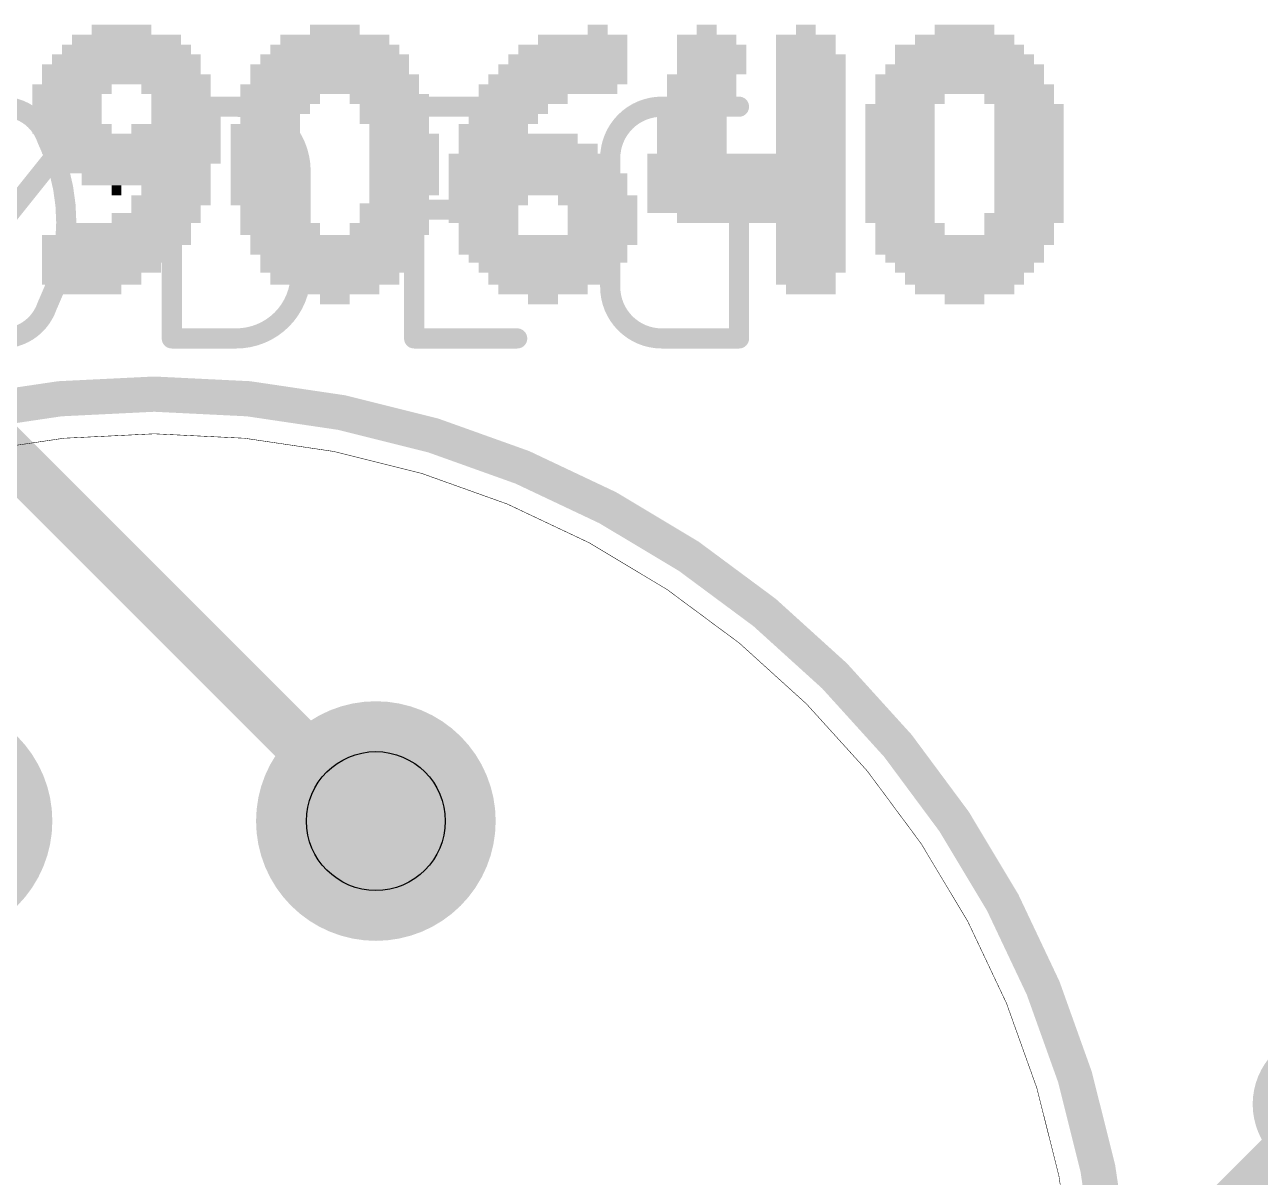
# Model space of a CAD drawing. Extents: x -30.5 to 56.1, y -10.7 to 33.1.
# Drawn here: x 12.05 to 18.28, y 13.6 to 19.41 of the extents above; entities that cross this region are included whole.
import ezdxf

# ---------------------------------------------------------------- set-up
doc = ezdxf.new("R2010")
doc.units = 0
for name, color, linetype in [('1', 12, 'CONTINUOUS'), ('16', 132, 'CONTINUOUS'), ('17', 110, 'CONTINUOUS'), ('18', 110, 'CONTINUOUS'), ('21', 41, 'CONTINUOUS'), ('27', 253, 'CONTINUOUS'), ('30', 253, 'CONTINUOUS'), ('44', 253, 'CONTINUOUS'), ('51', 53, 'CONTINUOUS')]:
    doc.layers.add(name, color=color, linetype=linetype)

# ---------------------------------------------------------------- blocks, each defined once
blk = doc.blocks.new('RECT')
blk.add_solid([(-0.5, -0.5), (0.5, -0.5), (-0.5, 0.5), (0.5, 0.5)])
blk = doc.blocks.new('ROUNDP')
at = {"const_width": 0.5}
blk.add_lwpolyline([(0, -0.25, 1), (0, 0.25, 1), (0, -0.25)], format="xyb", dxfattribs=at)
blk = doc.blocks.new('ROUNDV')
at = {"const_width": 0.5}
blk.add_lwpolyline([(0, -0.25, 1), (0, 0.25, 1), (0, -0.25)], format="xyb", dxfattribs=at)

msp = doc.modelspace()

# ---------------------------------------------------------------- linework, layer by layer
at = {"layer": '1', "const_width": 0.254}
msp.add_lwpolyline([(10.6096, 18.6055), (13.8174, 15.3977)], dxfattribs=at)
at = {"layer": '1', "const_width": 0.127}
msp.add_lwpolyline([(13.7725, 15.3528, 1), (13.8623, 15.4426)], format="xyb", dxfattribs=at)
at = {"layer": '16', "const_width": 0.2032}
msp.add_lwpolyline([(18.6055, 13.97), (16.51, 11.8745)], dxfattribs=at)
at = {"layer": '21', "const_width": 0.1778}
msp.add_lwpolyline([(12.7, 7.85, 1), (12.7, 17.55, 1), (12.7, 7.85)], format="xyb", dxfattribs=at)
at = {"layer": '27'}
for points, const_width in [([(12.1595, 18.8369, 0.3205), (11.9323, 18.9992)], 0.1016), ([(12.8143, 18.9992, 1), (12.7635, 18.9992)], 0.0508), ([(12.7889, 19.0246, 1), (12.7889, 18.9738)], 0.0508), ([(13.438, 18.6746, 0.4142), (13.1134, 18.9992)], 0.1016), ([(13.1134, 19.0246, 1), (13.1134, 18.9738)], 0.0508), ([(13.1134, 18.9738, 1), (13.1134, 19.0246)], 0.0508), ([(14.0357, 18.9992, 1), (13.9849, 18.9992)], 0.0508), ([(14.0103, 19.0246, 1), (14.0103, 18.9738)], 0.0508), ([(14.5296, 18.9738, 1), (14.5296, 19.0246)], 0.0508), ([(15.2583, 18.9992, 0.4142), (14.9987, 18.7396)], 0.1016), ([(15.2583, 19.0246, 1), (15.2583, 18.9738)], 0.0508), ([(15.2583, 18.9738, 1), (15.2583, 19.0246)], 0.0508), ([(15.6478, 18.9738, 1), (15.6478, 19.0246)], 0.0508), ([(12.1824, 18.8481, 1), (12.1367, 18.8258)], 0.0508), ([(12.2569, 18.415, 0.1139), (12.1595, 18.8369)], 0.1016), ([(12.1355, 18.8287, 1), (12.1836, 18.8452)], 0.0508), ([(12.2118, 18.7237, 1), (12.1722, 18.7554)], 0.0508), ([(15.0241, 18.7396, 1), (14.9733, 18.7396)], 0.0508), ([(14.9733, 18.7396, 1), (15.0241, 18.7396)], 0.0508), ([(13.4634, 18.6746, 1), (13.4126, 18.6746)], 0.0508), ([(13.4126, 18.6746, 1), (13.4634, 18.6746)], 0.0508), ([(14.0103, 18.5053, 1), (14.0103, 18.4545)], 0.0508), ([(14.3998, 18.4545, 1), (14.3998, 18.5053)], 0.0508), ([(15.4531, 18.5053, 1), (15.4531, 18.4545)], 0.0508), ([(15.6732, 18.4799, 1), (15.6224, 18.4799)], 0.0508), ([(15.6478, 18.4545, 1), (15.6478, 18.5053)], 0.0508), ([(12.1595, 17.9931, 0.1139), (12.2569, 18.415)], 0.1016), ([(12.2823, 18.415, 1), (12.2315, 18.415)], 0.0508), ([(12.2315, 18.415, 1), (12.2823, 18.415)], 0.0508), ([(13.1134, 17.8308, 0.4142), (13.438, 18.1554)], 0.1016), ([(13.4634, 18.1554, 1), (13.4126, 18.1554)], 0.0508), ([(13.4126, 18.1554, 1), (13.4634, 18.1554)], 0.0508), ([(14.9987, 18.0904, 0.4142), (15.2583, 17.8308)], 0.1016), ([(15.0241, 18.0904, 1), (14.9733, 18.0904)], 0.0508), ([(14.9733, 18.0904, 1), (15.0241, 18.0904)], 0.0508), ([(11.9323, 17.8308, 0.3205), (12.1595, 17.9931)], 0.1016), ([(12.1367, 18.0042, 1), (12.1824, 17.9819)], 0.0508), ([(12.1836, 17.9848, 1), (12.1355, 18.0013)], 0.0508), ([(12.7889, 17.8562, 1), (12.7889, 17.8054)], 0.0508), ([(13.1134, 17.8562, 1), (13.1134, 17.8054)], 0.0508), ([(13.1134, 17.8054, 1), (13.1134, 17.8562)], 0.0508), ([(14.0103, 17.8562, 1), (14.0103, 17.8054)], 0.0508), ([(14.5296, 17.8054, 1), (14.5296, 17.8562)], 0.0508), ([(15.2583, 17.8562, 1), (15.2583, 17.8054)], 0.0508), ([(15.2583, 17.8054, 1), (15.2583, 17.8562)], 0.0508), ([(15.6478, 17.8054, 1), (15.6478, 17.8562)], 0.0508), ([(12.7635, 17.8308, 1), (12.8143, 17.8308)], 0.0508), ([(13.9849, 17.8308, 1), (14.0357, 17.8308)], 0.0508), ([(15.6224, 17.8308, 1), (15.6732, 17.8308)], 0.0508)]:
    msp.add_lwpolyline(points, format="xyb", dxfattribs=dict(at, const_width=const_width))
at = {"layer": '27', "const_width": 0.1016}
for points in [[(12.7889, 17.8308), (12.7889, 18.9992)], [(12.7889, 18.9992), (13.1134, 18.9992)], [(14.0103, 17.8308), (14.0103, 18.9992)], [(14.0103, 18.9992), (14.5296, 18.9992)], [(15.2583, 18.9992), (15.6478, 18.9992)], [(11.6727, 18.0904), (12.192, 18.7396)], [(14.9987, 18.0904), (14.9987, 18.7396)], [(13.438, 18.6746), (13.438, 18.1554)], [(14.0103, 18.4799), (14.3998, 18.4799)], [(15.4531, 18.4799), (15.6478, 18.4799)], [(15.6478, 18.4799), (15.6478, 17.8308)], [(13.1134, 17.8308), (12.7889, 17.8308)], [(14.5296, 17.8308), (14.0103, 17.8308)], [(15.6478, 17.8308), (15.2583, 17.8308)]]:
    msp.add_lwpolyline(points, dxfattribs=at)
at = {"layer": '30', "const_width": 0.7}
for points in [[(11.5826, 15.1437, 1), (11.5826, 15.6517, 1), (11.5826, 15.1437)], [(13.8174, 15.1437, 1), (13.8174, 15.6517, 1), (13.8174, 15.1437)]]:
    msp.add_lwpolyline(points, format="xyb", dxfattribs=at)
at = {"layer": '44'}
msp.add_circle((13.8174, 15.3977), 0.35, dxfattribs=at)
at = {"layer": '51'}
for points, const_width in [([(12.7, 8.05, 1), (12.7, 17.35, 1), (12.7, 8.05)], 0.0025), ([(11.5826, 15.1177, 1), (11.5826, 15.6777, 1), (11.5826, 15.1177)], 0.56), ([(13.8174, 15.1177, 1), (13.8174, 15.6777, 1), (13.8174, 15.1177)], 0.56)]:
    msp.add_lwpolyline(points, format="xyb", dxfattribs=dict(at, const_width=const_width))

# ---------------------------------------------------------------- block references
at = {"layer": '17', "xscale": 1.0556, "yscale": 1.0556, "rotation": 247.5}
for p in [(11.5826, 15.3977), (11.5826, 15.3977), (13.8174, 15.3977), (13.8174, 15.3977)]:
    msp.add_blockref('ROUNDP', p, dxfattribs=at)
at = {"layer": '18', "xscale": 0.7366, "yscale": 0.7366}
msp.add_blockref('ROUNDV', (18.6055, 13.97), dxfattribs=at)
msp.add_blockref('ROUNDV', (18.6055, 13.97), dxfattribs=at)
at = {"layer": '21'}
for p, xscale, yscale in [((12.535, 19.3875), 0.3, 0.05), ((13.61, 19.3875), 0.25, 0.05), ((14.935, 19.3875), 0.1, 0.05), ((15.485, 19.3875), 0.1, 0.05), ((15.985, 19.3875), 0.1, 0.05), ((16.785, 19.3875), 0.3, 0.05), ((12.56, 19.2875), 0.65, 0.05), ((12.56, 19.3375), 0.55, 0.05), ((13.61, 19.2875), 0.65, 0.05), ((13.61, 19.3375), 0.55, 0.05), ((14.81, 19.2875), 0.55, 0.05), ((14.86, 19.3375), 0.45, 0.05), ((15.485, 19.3375), 0.3, 0.05), ((15.51, 19.2875), 0.35, 0.05), ((15.985, 19.3375), 0.3, 0.05), ((15.985, 19.2875), 0.3, 0.05), ((16.76, 19.2875), 0.65, 0.05), ((16.785, 19.3375), 0.5, 0.05), ((12.56, 19.2375), 0.75, 0.05), ((13.61, 19.2375), 0.75, 0.05), ((14.785, 19.2375), 0.6, 0.05), ((15.51, 19.2375), 0.35, 0.05), ((16.01, 19.2375), 0.35, 0.05), ((16.785, 19.2375), 0.7, 0.05), ((12.535, 19.1875), 0.8, 0.05), ((13.585, 19.1875), 0.8, 0.05), ((14.76, 19.1875), 0.65, 0.05), ((15.51, 19.1875), 0.35, 0.05), ((16.01, 19.1875), 0.35, 0.05), ((16.785, 19.1875), 0.8, 0.05), ((12.56, 19.1375), 0.85, 0.05), ((13.61, 19.1375), 0.85, 0.05), ((14.735, 19.1375), 0.7, 0.05), ((15.46, 19.1375), 0.35, 0.05), ((16.01, 19.1375), 0.35, 0.05), ((16.76, 19.1375), 0.85, 0.05), ((12.285, 19.0875), 0.4, 0.05), ((12.26, 19.0375), 0.35, 0.05), ((12.81, 19.0875), 0.35, 0.05), ((12.835, 19.0375), 0.3, 0.05), ((13.585, 19.0875), 0.9, 0.05), ((13.335, 19.0375), 0.4, 0.05), ((13.885, 19.0375), 0.4, 0.05), ((14.685, 19.0875), 0.7, 0.05), ((14.56, 19.0375), 0.45, 0.05), ((15.46, 19.0875), 0.35, 0.05), ((15.46, 19.0375), 0.35, 0.05), ((16.01, 19.0875), 0.35, 0.05), ((16.01, 19.0375), 0.35, 0.05), ((16.785, 19.0875), 0.9, 0.05), ((16.51, 19.0375), 0.35, 0.05), ((17.06, 19.0375), 0.35, 0.05), ((12.26, 18.9875), 0.35, 0.05), ((12.86, 18.9875), 0.35, 0.05), ((13.31, 18.9875), 0.35, 0.05), ((13.91, 18.9875), 0.35, 0.05), ((14.485, 18.9875), 0.4, 0.05), ((15.46, 18.9875), 0.35, 0.05), ((16.01, 18.9875), 0.35, 0.05), ((16.46, 18.9875), 0.35, 0.05), ((17.11, 18.9875), 0.35, 0.05), ((12.26, 18.9375), 0.35, 0.05), ((12.86, 18.9375), 0.35, 0.05), ((13.285, 18.9375), 0.3, 0.05), ((13.91, 18.9375), 0.35, 0.05), ((14.46, 18.9375), 0.35, 0.05), ((15.41, 18.9375), 0.35, 0.05), ((16.01, 18.9375), 0.35, 0.05), ((16.46, 18.9375), 0.35, 0.05), ((17.11, 18.9375), 0.35, 0.05), ((12.285, 18.8875), 0.4, 0.05), ((12.81, 18.8875), 0.45, 0.05), ((13.26, 18.8875), 0.35, 0.05), ((13.935, 18.8875), 0.3, 0.05), ((14.41, 18.8875), 0.35, 0.05), ((15.41, 18.8875), 0.35, 0.05), ((16.01, 18.8875), 0.35, 0.05), ((16.46, 18.8875), 0.35, 0.05), ((17.11, 18.8875), 0.35, 0.05), ((12.585, 18.8375), 0.9, 0.05), ((12.585, 18.7875), 0.9, 0.05), ((13.26, 18.8375), 0.35, 0.05), ((13.26, 18.7875), 0.35, 0.05), ((13.96, 18.8375), 0.35, 0.05), ((13.96, 18.7875), 0.35, 0.05), ((14.535, 18.8375), 0.6, 0.05), ((14.585, 18.7875), 0.7, 0.05), ((15.41, 18.8375), 0.35, 0.05), ((15.41, 18.7875), 0.35, 0.05), ((16.01, 18.8375), 0.35, 0.05), ((16.01, 18.7875), 0.35, 0.05), ((16.46, 18.8375), 0.35, 0.05), ((16.46, 18.7875), 0.35, 0.05), ((17.11, 18.8375), 0.35, 0.05), ((17.11, 18.7875), 0.35, 0.05), ((12.61, 18.7375), 0.85, 0.05), ((13.26, 18.7375), 0.35, 0.05), ((13.96, 18.7375), 0.35, 0.05), ((14.585, 18.7375), 0.8, 0.05), ((16.46, 18.7375), 0.35, 0.05), ((17.11, 18.7375), 0.35, 0.05), ((12.61, 18.6875), 0.75, 0.05), ((13.26, 18.6875), 0.35, 0.05), ((13.96, 18.6875), 0.35, 0.05), ((14.61, 18.6875), 0.85, 0.05), ((16.46, 18.6875), 0.35, 0.05), ((17.11, 18.6875), 0.35, 0.05), ((12.66, 18.6325), 0.65, 0.06), ((13.26, 18.6325), 0.35, 0.06), ((13.96, 18.6325), 0.35, 0.06), ((14.635, 18.6325), 0.9, 0.06), ((16.46, 18.6325), 0.35, 0.06), ((17.11, 18.6325), 0.35, 0.06), ((12.51, 18.5775), 0.05, 0.05), ((12.81, 18.5775), 0.35, 0.05), ((13.26, 18.5775), 0.35, 0.05), ((13.96, 18.5775), 0.35, 0.05), ((14.635, 18.5775), 0.9, 0.05), ((16.46, 18.5775), 0.35, 0.05), ((17.11, 18.5775), 0.35, 0.05), ((12.785, 18.5275), 0.4, 0.05), ((12.76, 18.4875), 0.35, 0.05), ((13.26, 18.5275), 0.35, 0.05), ((13.31, 18.4875), 0.35, 0.05), ((13.91, 18.4875), 0.35, 0.05), ((13.935, 18.5275), 0.3, 0.05), ((14.385, 18.5275), 0.4, 0.05), ((14.36, 18.4875), 0.35, 0.05), ((14.935, 18.5275), 0.4, 0.05), ((14.96, 18.4875), 0.35, 0.05), ((16.46, 18.5275), 0.35, 0.05), ((16.46, 18.4875), 0.35, 0.05), ((17.11, 18.5275), 0.35, 0.05), ((17.11, 18.4875), 0.35, 0.05), ((12.71, 18.4375), 0.45, 0.05), ((13.31, 18.4375), 0.35, 0.05), ((13.91, 18.4375), 0.35, 0.05), ((14.36, 18.4375), 0.35, 0.05), ((14.96, 18.4375), 0.35, 0.05), ((15.76, 18.4375), 0.85, 0.05), ((16.46, 18.4375), 0.35, 0.05), ((17.085, 18.4375), 0.4, 0.05), ((12.585, 18.3825), 0.6, 0.06), ((13.335, 18.3825), 0.4, 0.06), ((13.885, 18.3825), 0.4, 0.06), ((14.385, 18.3825), 0.3, 0.06), ((14.96, 18.3825), 0.35, 0.06), ((16.01, 18.3825), 0.35, 0.06), ((16.51, 18.3825), 0.35, 0.06), ((17.06, 18.3825), 0.35, 0.06), ((12.51, 18.3275), 0.75, 0.05), ((13.61, 18.3275), 0.85, 0.05), ((14.685, 18.3275), 0.9, 0.05), ((16.01, 18.3275), 0.35, 0.05), ((16.785, 18.3275), 0.9, 0.05), ((12.485, 18.2775), 0.7, 0.05), ((12.46, 18.2375), 0.65, 0.05), ((13.61, 18.2775), 0.85, 0.05), ((13.61, 18.2375), 0.75, 0.05), ((14.66, 18.2775), 0.85, 0.05), ((14.685, 18.2375), 0.8, 0.05), ((16.01, 18.2775), 0.35, 0.05), ((16.01, 18.2375), 0.35, 0.05), ((16.76, 18.2775), 0.85, 0.05), ((16.785, 18.2375), 0.8, 0.05), ((12.435, 18.1875), 0.6, 0.05), ((13.61, 18.1875), 0.75, 0.05), ((14.685, 18.1875), 0.7, 0.05), ((16.01, 18.1875), 0.35, 0.05), ((16.785, 18.1875), 0.7, 0.05), ((12.385, 18.1325), 0.5, 0.06), ((13.61, 18.1325), 0.65, 0.06), ((14.685, 18.1325), 0.6, 0.06), ((15.985, 18.1325), 0.3, 0.06), ((16.785, 18.1325), 0.6, 0.06), ((12.36, 18.0775), 0.35, 0.05), ((13.61, 18.0775), 0.45, 0.05), ((14.66, 18.0775), 0.45, 0.05), ((16.01, 18.0775), 0.25, 0.05), ((16.785, 18.0775), 0.5, 0.05), ((13.61, 18.0275), 0.15, 0.05), ((14.66, 18.0275), 0.15, 0.05), ((16.785, 18.0275), 0.2, 0.05)]:
    msp.add_blockref('RECT', p, dxfattribs=dict(at, xscale=xscale, yscale=yscale))
for p, yscale in [((15.685, 18.7375), 0.05), ((15.685, 18.6875), 0.05), ((15.685, 18.6325), 0.06), ((15.685, 18.5775), 0.05), ((15.685, 18.5275), 0.05), ((15.685, 18.4875), 0.05)]:
    msp.add_blockref('RECT', p, dxfattribs=dict(at, yscale=yscale))

doc.saveas('drawing.dxf')
